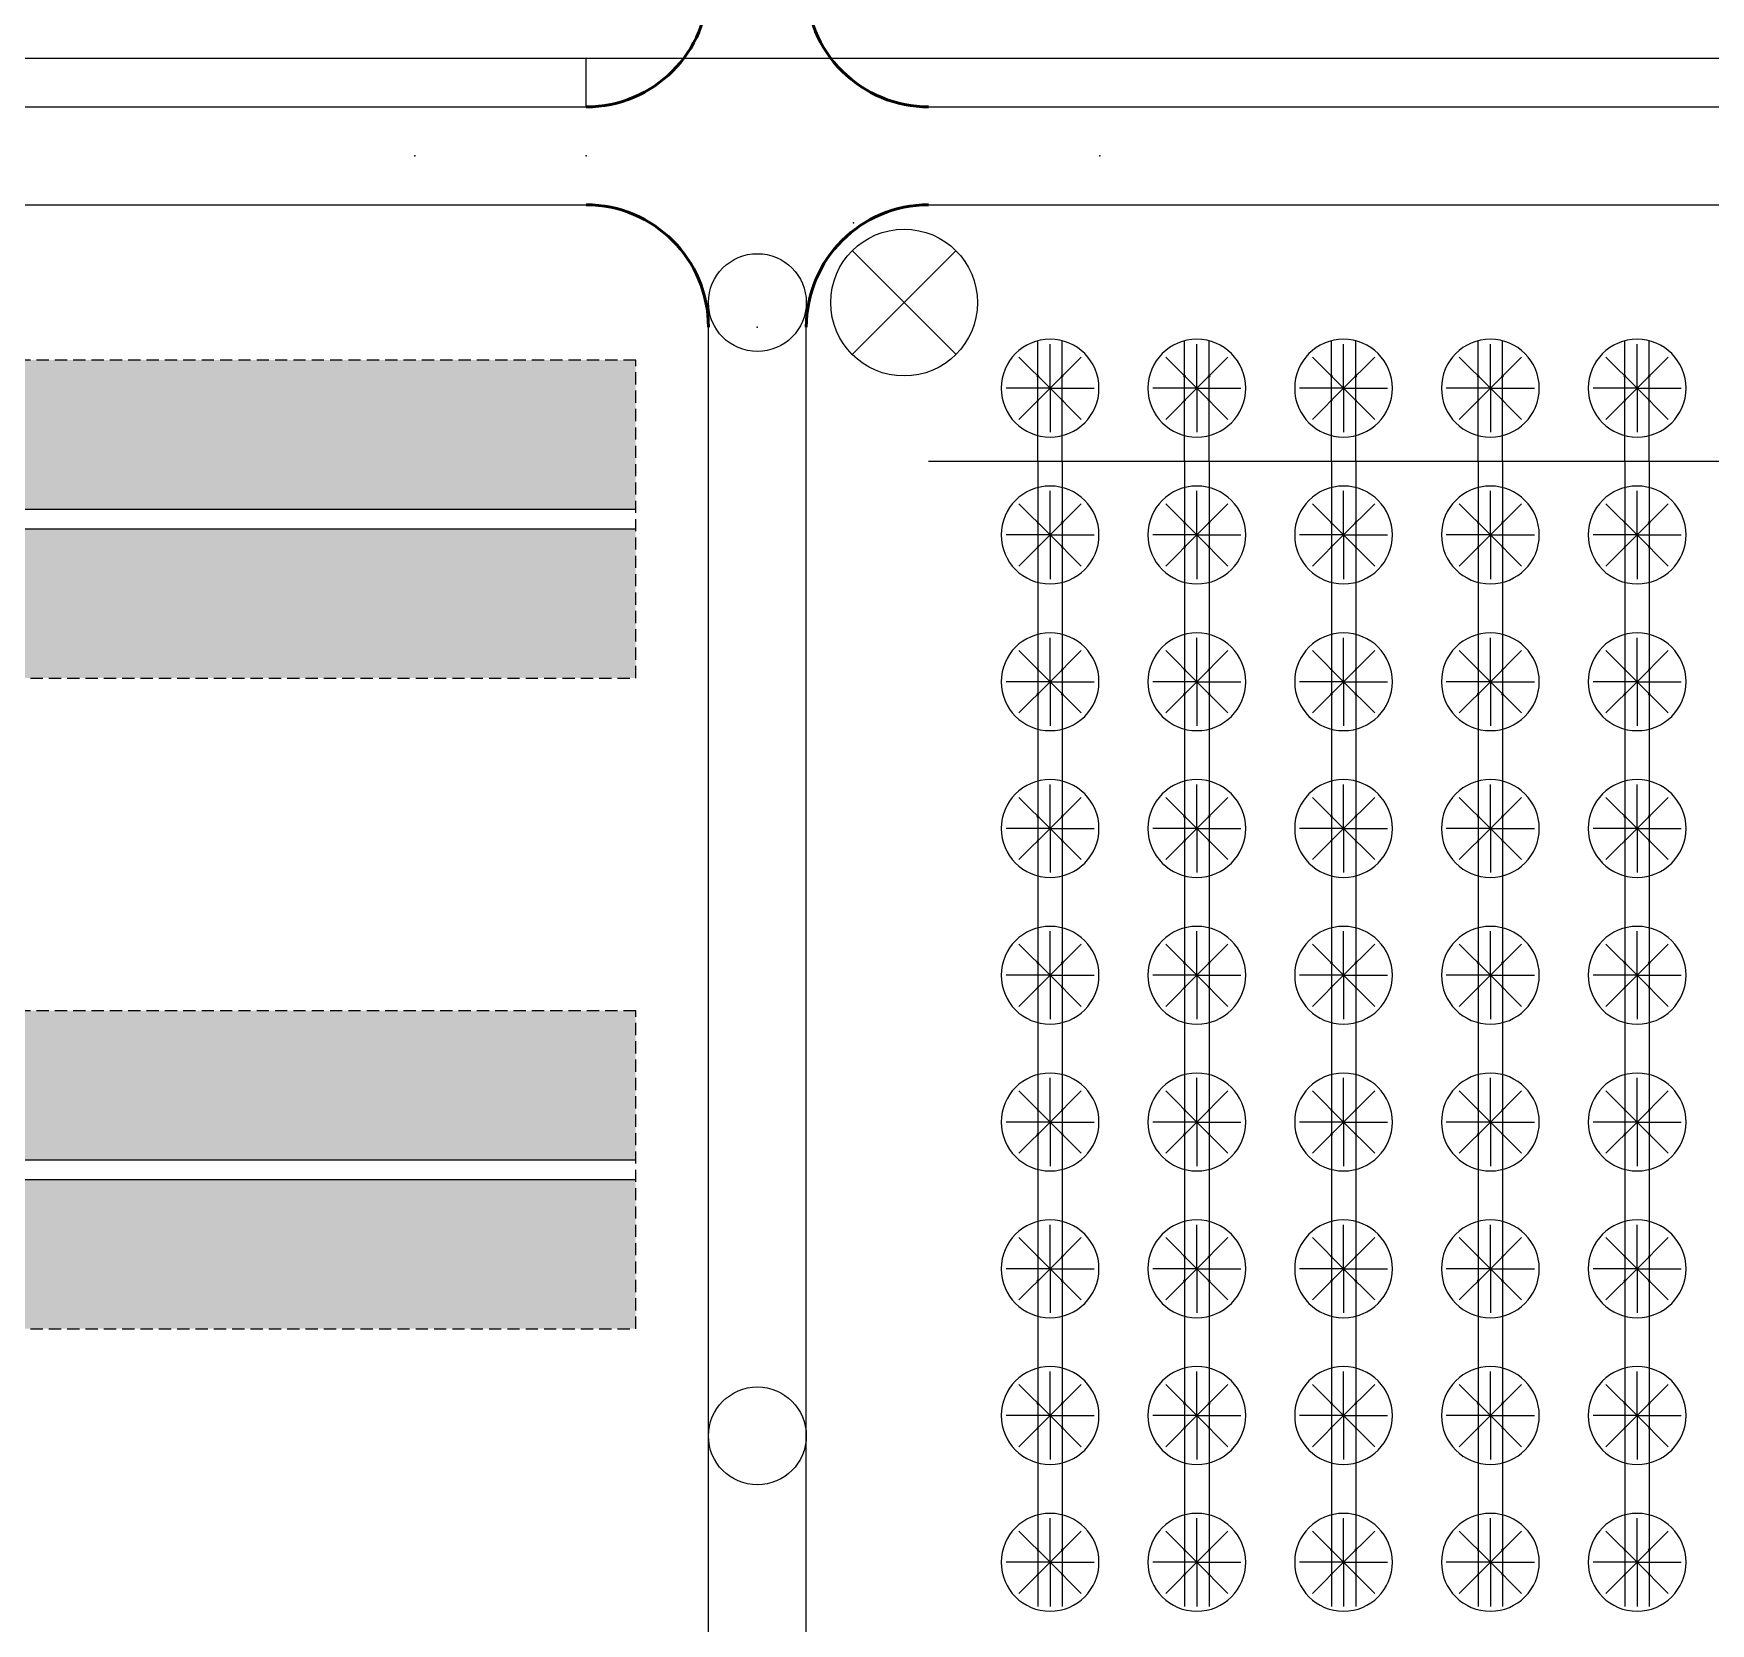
# Model space of a CAD drawing. Header units: metres. Extents: x -1021672 to -1021230, y -2826902 to -2826531.
# Drawn here: x -1021462 to -1021393.5, y -2826768.1 to -2826703.1 of the extents above; entities that cross this region are included whole.
import ezdxf

# ---------------------------------------------------------------- set-up
doc = ezdxf.new("R2010")
doc.units = ezdxf.units.M
doc.linetypes.add('DASHED', pattern=[0.75, 0.5, -0.25])
for name, color, linetype in [('C-BRDG-FOUNDATION', 2, 'Continuous'), ('IRRIG-FITTINGS', 1, 'Continuous'), ('IRRIG-LATERAL', 6, 'Continuous'), ('IRRIG-MAIN', 4, 'Continuous'), ('IRRIG-VALVES', 3, 'Continuous'), ('PUMP-STATION-1', 40, 'Continuous'), ('TREES', 94, 'Continuous'), ('V-CTRL-BMRK', 150, 'Continuous'), ('V-CTRL-NODE-UNKN', 1, 'Continuous'), ('V-NODE-BORE', 1, 'Continuous')]:
    doc.layers.add(name, color=color, linetype=linetype)
pattern_1 = [(0, (1021482.42196, 2826855.96627), (0, 0.1), [0.48, -0.06, 0.12, -0.06, 0.12, -0.06])]

# ---------------------------------------------------------------- blocks, each defined once
blk = doc.blocks.new('*U67')
at = {"color": 2, "lineweight": 50}
for centre, start, end in [((-7000, 7000), 270, 0), ((7000, 7000), 180, 270), ((-7000, -7000), 0, 90), ((7000, -7000), 90, 180)]:
    blk.add_arc(centre, 5000, start, end, dxfattribs=at)
for p in [(0, 14000), (-14000, 0), (14000, 0), (3924, -2743)]:
    blk.add_point(p)
blk = doc.blocks.new('*U74')
for p, q in [((0, 2000), (86000, 2000)), ((0, -2000), (86000, -2000))]:
    blk.add_line(p, q)
blk = doc.blocks.new('*U77')
for p, q in [((0, 2000), (85999.572241, 2000)), ((0, -2000), (85999.572241, -2000))]:
    blk.add_line(p, q)
blk.add_point((85999.572241, 0))
blk = doc.blocks.new('*U80')
for p, q in [((0, 2000), (148970, 2000)), ((0, -2000), (148970, -2000))]:
    blk.add_line(p, q)
blk.add_point((148970, 0))
blk = doc.blocks.new('MANGO_TREE')
at = {"layer": 'TREES'}
for q in [(0, 1.8), (-1.273, 1.273), (1.273, 1.273), (-1.8, 0), (-1.273, -1.273), (1.8, 0), (0, -1.8), (1.273, -1.273)]:
    blk.add_line((0, 0), q, dxfattribs=at)
blk.add_circle((0, 0), 2, dxfattribs=at)
blk = doc.blocks.new('dripper')
at = {"layer": 'PUMP-STATION-1', "true_color": 0x7aafdf}
h = blk.add_hatch(color=143, dxfattribs=at)
h.dxf.hatch_style = 1
h.paths.add_polyline_path([(-1021243.937, -2826723.087), (-1021243.937, -2826723.101), (-1021243.929, -2826723.109), (-1021243.921, -2826723.102)])
h.paths.add_polyline_path([(-1021243.921, -2826723.102), (-1021243.929, -2826723.109), (-1021243.92, -2826723.117), (-1021243.937, -2826723.133), (-1021243.937, -2826723.147), (-1021243.906, -2826723.117)])
h.paths.add_polyline_path([(-1021243.937, -2826723.133), (-1021243.945, -2826723.125), (-1021243.952, -2826723.132), (-1021243.937, -2826723.147)])
h.paths.add_polyline_path([(-1021243.953, -2826723.117), (-1021243.937, -2826723.101), (-1021243.937, -2826723.087), (-1021243.967, -2826723.117), (-1021243.952, -2826723.132), (-1021243.945, -2826723.125)])
at = {"layer": 'PUMP-STATION-1', "true_color": 0x22346e}
h = blk.add_hatch(color=159, dxfattribs=at)
h.dxf.hatch_style = 1
h.paths.add_polyline_path([(-1021243.937, -2826723.101), (-1021243.953, -2826723.117), (-1021243.945, -2826723.125), (-1021243.937, -2826723.117)])
h.paths.add_polyline_path([(-1021243.937, -2826723.101), (-1021243.937, -2826723.117), (-1021243.929, -2826723.109)])
h.paths.add_polyline_path([(-1021243.92, -2826723.117), (-1021243.929, -2826723.109), (-1021243.937, -2826723.117), (-1021243.937, -2826723.133)])
h.paths.add_polyline_path([(-1021243.937, -2826723.117), (-1021243.945, -2826723.125), (-1021243.937, -2826723.133)])
at = {"layer": 'PUMP-STATION-1', "flags": 128}
for points in [[(-1021243.906, -2826723.117), (-1021243.937, -2826723.087), (-1021243.967, -2826723.117), (-1021243.937, -2826723.147)], [(-1021243.92, -2826723.117), (-1021243.937, -2826723.101), (-1021243.953, -2826723.117), (-1021243.937, -2826723.133)]]:
    blk.add_lwpolyline(points, close=True, dxfattribs=at)
blk = doc.blocks.new('*U3185')
at = {"layer": 'PUMP-STATION-1'}
blk.add_blockref('dripper', (1021243.937, 2826723.117), dxfattribs=at)
blk = doc.blocks.new('*U3186')
at = {"layer": 'PUMP-STATION-1', "color": 0, "linetype": 'ByBlock', "lineweight": -2, "transparency": 16777216}
for p, rotation in [((-1021244.937, -2826723.117), 90.00000000000001), ((-1021244.937, -2826724.117), 180), ((-1021243.937, -2826724.117), 270)]:
    blk.add_blockref('*U3185', p, dxfattribs=dict(at, rotation=rotation))
blk.add_blockref('*U3185', (-1021243.937, -2826723.117), dxfattribs=at)
blk = doc.blocks.new('*U3187')
at = {"layer": 'PUMP-STATION-1'}
blk.add_blockref('dripper', (1021243.937, 2826723.117), dxfattribs=at)
blk = doc.blocks.new('*U3188')
at = {"layer": 'PUMP-STATION-1', "color": 0, "linetype": 'ByBlock', "lineweight": -2, "transparency": 16777216}
for p, rotation in [((-1021244.937, -2826723.117), 90.00000000000001), ((-1021244.937, -2826724.117), 180), ((-1021243.937, -2826724.117), 270)]:
    blk.add_blockref('*U3187', p, dxfattribs=dict(at, rotation=rotation))
blk.add_blockref('*U3187', (-1021243.937, -2826723.117), dxfattribs=at)
blk = doc.blocks.new('*U2963')
at = {"layer": 'PUMP-STATION-1'}
blk.add_blockref('dripper', (1021243.937, 2826723.117), dxfattribs=at)
blk = doc.blocks.new('*U2964')
at = {"layer": 'PUMP-STATION-1', "color": 0, "linetype": 'ByBlock', "lineweight": -2, "transparency": 16777216}
for p, rotation in [((-1021244.937, -2826723.117), 90.00000000000001), ((-1021244.937, -2826724.117), 180), ((-1021243.937, -2826724.117), 270)]:
    blk.add_blockref('*U2963', p, dxfattribs=dict(at, rotation=rotation))
blk.add_blockref('*U2963', (-1021243.937, -2826723.117), dxfattribs=at)
blk = doc.blocks.new('*U2965')
at = {"layer": 'PUMP-STATION-1'}
blk.add_blockref('dripper', (1021243.937, 2826723.117), dxfattribs=at)
blk = doc.blocks.new('*U2966')
at = {"layer": 'PUMP-STATION-1', "color": 0, "linetype": 'ByBlock', "lineweight": -2, "transparency": 16777216}
for p, rotation in [((-1021244.937, -2826723.117), 90.00000000000001), ((-1021244.937, -2826724.117), 180), ((-1021243.937, -2826724.117), 270)]:
    blk.add_blockref('*U2965', p, dxfattribs=dict(at, rotation=rotation))
blk.add_blockref('*U2965', (-1021243.937, -2826723.117), dxfattribs=at)
blk = doc.blocks.new('*U2967')
at = {"layer": 'PUMP-STATION-1'}
blk.add_blockref('dripper', (1021243.937, 2826723.117), dxfattribs=at)
blk = doc.blocks.new('*U2968')
at = {"layer": 'PUMP-STATION-1', "color": 0, "linetype": 'ByBlock', "lineweight": -2, "transparency": 16777216}
for p, rotation in [((-1021244.937, -2826723.117), 90.00000000000001), ((-1021244.937, -2826724.117), 180), ((-1021243.937, -2826724.117), 270)]:
    blk.add_blockref('*U2967', p, dxfattribs=dict(at, rotation=rotation))
blk.add_blockref('*U2967', (-1021243.937, -2826723.117), dxfattribs=at)
blk = doc.blocks.new('*U2969')
at = {"layer": 'PUMP-STATION-1'}
blk.add_blockref('dripper', (1021243.937, 2826723.117), dxfattribs=at)
blk = doc.blocks.new('*U2970')
at = {"layer": 'PUMP-STATION-1', "color": 0, "linetype": 'ByBlock', "lineweight": -2, "transparency": 16777216}
for p, rotation in [((-1021244.937, -2826723.117), 90.00000000000001), ((-1021244.937, -2826724.117), 180), ((-1021243.937, -2826724.117), 270)]:
    blk.add_blockref('*U2969', p, dxfattribs=dict(at, rotation=rotation))
blk.add_blockref('*U2969', (-1021243.937, -2826723.117), dxfattribs=at)
blk = doc.blocks.new('*U2971')
at = {"layer": 'PUMP-STATION-1'}
blk.add_blockref('dripper', (1021243.937, 2826723.117), dxfattribs=at)
blk = doc.blocks.new('*U2972')
at = {"layer": 'PUMP-STATION-1', "color": 0, "linetype": 'ByBlock', "lineweight": -2, "transparency": 16777216}
for p, rotation in [((-1021244.937, -2826723.117), 90.00000000000001), ((-1021244.937, -2826724.117), 180), ((-1021243.937, -2826724.117), 270)]:
    blk.add_blockref('*U2971', p, dxfattribs=dict(at, rotation=rotation))
blk.add_blockref('*U2971', (-1021243.937, -2826723.117), dxfattribs=at)
blk = doc.blocks.new('*U2943')
at = {"layer": 'PUMP-STATION-1'}
blk.add_blockref('dripper', (1021243.937, 2826723.117), dxfattribs=at)
blk = doc.blocks.new('*U2944')
at = {"layer": 'PUMP-STATION-1', "color": 0, "linetype": 'ByBlock', "lineweight": -2, "transparency": 16777216}
for p, rotation in [((-1021244.937, -2826723.117), 90.00000000000001), ((-1021244.937, -2826724.117), 180), ((-1021243.937, -2826724.117), 270)]:
    blk.add_blockref('*U2943', p, dxfattribs=dict(at, rotation=rotation))
blk.add_blockref('*U2943', (-1021243.937, -2826723.117), dxfattribs=at)
blk = doc.blocks.new('*U2957')
at = {"layer": 'PUMP-STATION-1'}
blk.add_blockref('dripper', (1021243.937, 2826723.117), dxfattribs=at)
blk = doc.blocks.new('*U2958')
at = {"layer": 'PUMP-STATION-1', "color": 0, "linetype": 'ByBlock', "lineweight": -2, "transparency": 16777216}
for p, rotation in [((-1021244.937, -2826723.117), 90.00000000000001), ((-1021244.937, -2826724.117), 180), ((-1021243.937, -2826724.117), 270)]:
    blk.add_blockref('*U2957', p, dxfattribs=dict(at, rotation=rotation))
blk.add_blockref('*U2957', (-1021243.937, -2826723.117), dxfattribs=at)
blk = doc.blocks.new('*U2959')
at = {"layer": 'PUMP-STATION-1'}
blk.add_blockref('dripper', (1021243.937, 2826723.117), dxfattribs=at)
blk = doc.blocks.new('*U2960')
at = {"layer": 'PUMP-STATION-1', "color": 0, "linetype": 'ByBlock', "lineweight": -2, "transparency": 16777216}
for p, rotation in [((-1021244.937, -2826723.117), 90.00000000000001), ((-1021244.937, -2826724.117), 180), ((-1021243.937, -2826724.117), 270)]:
    blk.add_blockref('*U2959', p, dxfattribs=dict(at, rotation=rotation))
blk.add_blockref('*U2959', (-1021243.937, -2826723.117), dxfattribs=at)
blk = doc.blocks.new('*U2961')
at = {"layer": 'PUMP-STATION-1'}
blk.add_blockref('dripper', (1021243.937, 2826723.117), dxfattribs=at)
blk = doc.blocks.new('*U2962')
at = {"layer": 'PUMP-STATION-1', "color": 0, "linetype": 'ByBlock', "lineweight": -2, "transparency": 16777216}
for p, rotation in [((-1021244.937, -2826723.117), 90.00000000000001), ((-1021244.937, -2826724.117), 180), ((-1021243.937, -2826724.117), 270)]:
    blk.add_blockref('*U2961', p, dxfattribs=dict(at, rotation=rotation))
blk.add_blockref('*U2961', (-1021243.937, -2826723.117), dxfattribs=at)
blk = doc.blocks.new('*U2983')
at = {"layer": 'PUMP-STATION-1'}
blk.add_blockref('dripper', (1021243.937, 2826723.117), dxfattribs=at)
blk = doc.blocks.new('*U2984')
at = {"layer": 'PUMP-STATION-1', "color": 0, "linetype": 'ByBlock', "lineweight": -2, "transparency": 16777216}
for p, rotation in [((-1021244.937, -2826723.117), 90.00000000000001), ((-1021244.937, -2826724.117), 180), ((-1021243.937, -2826724.117), 270)]:
    blk.add_blockref('*U2983', p, dxfattribs=dict(at, rotation=rotation))
blk.add_blockref('*U2983', (-1021243.937, -2826723.117), dxfattribs=at)
blk = doc.blocks.new('*U2985')
at = {"layer": 'PUMP-STATION-1'}
blk.add_blockref('dripper', (1021243.937, 2826723.117), dxfattribs=at)
blk = doc.blocks.new('*U2986')
at = {"layer": 'PUMP-STATION-1', "color": 0, "linetype": 'ByBlock', "lineweight": -2, "transparency": 16777216}
for p, rotation in [((-1021244.937, -2826723.117), 90.00000000000001), ((-1021244.937, -2826724.117), 180), ((-1021243.937, -2826724.117), 270)]:
    blk.add_blockref('*U2985', p, dxfattribs=dict(at, rotation=rotation))
blk.add_blockref('*U2985', (-1021243.937, -2826723.117), dxfattribs=at)
blk = doc.blocks.new('*U2987')
at = {"layer": 'PUMP-STATION-1'}
blk.add_blockref('dripper', (1021243.937, 2826723.117), dxfattribs=at)
blk = doc.blocks.new('*U2988')
at = {"layer": 'PUMP-STATION-1', "color": 0, "linetype": 'ByBlock', "lineweight": -2, "transparency": 16777216}
for p, rotation in [((-1021244.937, -2826723.117), 90.00000000000001), ((-1021244.937, -2826724.117), 180), ((-1021243.937, -2826724.117), 270)]:
    blk.add_blockref('*U2987', p, dxfattribs=dict(at, rotation=rotation))
blk.add_blockref('*U2987', (-1021243.937, -2826723.117), dxfattribs=at)
blk = doc.blocks.new('*U2989')
at = {"layer": 'PUMP-STATION-1'}
blk.add_blockref('dripper', (1021243.937, 2826723.117), dxfattribs=at)
blk = doc.blocks.new('*U2990')
at = {"layer": 'PUMP-STATION-1', "color": 0, "linetype": 'ByBlock', "lineweight": -2, "transparency": 16777216}
for p, rotation in [((-1021244.937, -2826723.117), 90.00000000000001), ((-1021244.937, -2826724.117), 180), ((-1021243.937, -2826724.117), 270)]:
    blk.add_blockref('*U2989', p, dxfattribs=dict(at, rotation=rotation))
blk.add_blockref('*U2989', (-1021243.937, -2826723.117), dxfattribs=at)
blk = doc.blocks.new('*U2991')
at = {"layer": 'PUMP-STATION-1'}
blk.add_blockref('dripper', (1021243.937, 2826723.117), dxfattribs=at)
blk = doc.blocks.new('*U2992')
at = {"layer": 'PUMP-STATION-1', "color": 0, "linetype": 'ByBlock', "lineweight": -2, "transparency": 16777216}
for p, rotation in [((-1021244.937, -2826723.117), 90.00000000000001), ((-1021244.937, -2826724.117), 180), ((-1021243.937, -2826724.117), 270)]:
    blk.add_blockref('*U2991', p, dxfattribs=dict(at, rotation=rotation))
blk.add_blockref('*U2991', (-1021243.937, -2826723.117), dxfattribs=at)
blk = doc.blocks.new('*U3025')
at = {"layer": 'PUMP-STATION-1'}
blk.add_blockref('dripper', (1021243.937, 2826723.117), dxfattribs=at)
blk = doc.blocks.new('*U3026')
at = {"layer": 'PUMP-STATION-1', "color": 0, "linetype": 'ByBlock', "lineweight": -2, "transparency": 16777216}
for p, rotation in [((-1021244.937, -2826723.117), 90.00000000000001), ((-1021244.937, -2826724.117), 180), ((-1021243.937, -2826724.117), 270)]:
    blk.add_blockref('*U3025', p, dxfattribs=dict(at, rotation=rotation))
blk.add_blockref('*U3025', (-1021243.937, -2826723.117), dxfattribs=at)
blk = doc.blocks.new('*U3027')
at = {"layer": 'PUMP-STATION-1'}
blk.add_blockref('dripper', (1021243.937, 2826723.117), dxfattribs=at)
blk = doc.blocks.new('*U3028')
at = {"layer": 'PUMP-STATION-1', "color": 0, "linetype": 'ByBlock', "lineweight": -2, "transparency": 16777216}
for p, rotation in [((-1021244.937, -2826723.117), 90.00000000000001), ((-1021244.937, -2826724.117), 180), ((-1021243.937, -2826724.117), 270)]:
    blk.add_blockref('*U3027', p, dxfattribs=dict(at, rotation=rotation))
blk.add_blockref('*U3027', (-1021243.937, -2826723.117), dxfattribs=at)
blk = doc.blocks.new('*U3029')
at = {"layer": 'PUMP-STATION-1'}
blk.add_blockref('dripper', (1021243.937, 2826723.117), dxfattribs=at)
blk = doc.blocks.new('*U3030')
at = {"layer": 'PUMP-STATION-1', "color": 0, "linetype": 'ByBlock', "lineweight": -2, "transparency": 16777216}
for p, rotation in [((-1021244.937, -2826723.117), 90.00000000000001), ((-1021244.937, -2826724.117), 180), ((-1021243.937, -2826724.117), 270)]:
    blk.add_blockref('*U3029', p, dxfattribs=dict(at, rotation=rotation))
blk.add_blockref('*U3029', (-1021243.937, -2826723.117), dxfattribs=at)
blk = doc.blocks.new('*U3031')
at = {"layer": 'PUMP-STATION-1'}
blk.add_blockref('dripper', (1021243.937, 2826723.117), dxfattribs=at)
blk = doc.blocks.new('*U3032')
at = {"layer": 'PUMP-STATION-1', "color": 0, "linetype": 'ByBlock', "lineweight": -2, "transparency": 16777216}
for p, rotation in [((-1021244.937, -2826723.117), 90.00000000000001), ((-1021244.937, -2826724.117), 180), ((-1021243.937, -2826724.117), 270)]:
    blk.add_blockref('*U3031', p, dxfattribs=dict(at, rotation=rotation))
blk.add_blockref('*U3031', (-1021243.937, -2826723.117), dxfattribs=at)
blk = doc.blocks.new('*U3073')
at = {"layer": 'PUMP-STATION-1'}
blk.add_blockref('dripper', (1021243.937, 2826723.117), dxfattribs=at)
blk = doc.blocks.new('*U3074')
at = {"layer": 'PUMP-STATION-1', "color": 0, "linetype": 'ByBlock', "lineweight": -2, "transparency": 16777216}
for p, rotation in [((-1021244.937, -2826723.117), 90.00000000000001), ((-1021244.937, -2826724.117), 180), ((-1021243.937, -2826724.117), 270)]:
    blk.add_blockref('*U3073', p, dxfattribs=dict(at, rotation=rotation))
blk.add_blockref('*U3073', (-1021243.937, -2826723.117), dxfattribs=at)
blk = doc.blocks.new('*U3075')
at = {"layer": 'PUMP-STATION-1'}
blk.add_blockref('dripper', (1021243.937, 2826723.117), dxfattribs=at)
blk = doc.blocks.new('*U3076')
at = {"layer": 'PUMP-STATION-1', "color": 0, "linetype": 'ByBlock', "lineweight": -2, "transparency": 16777216}
for p, rotation in [((-1021244.937, -2826723.117), 90.00000000000001), ((-1021244.937, -2826724.117), 180), ((-1021243.937, -2826724.117), 270)]:
    blk.add_blockref('*U3075', p, dxfattribs=dict(at, rotation=rotation))
blk.add_blockref('*U3075', (-1021243.937, -2826723.117), dxfattribs=at)
blk = doc.blocks.new('*U3077')
at = {"layer": 'PUMP-STATION-1'}
blk.add_blockref('dripper', (1021243.937, 2826723.117), dxfattribs=at)
blk = doc.blocks.new('*U3078')
at = {"layer": 'PUMP-STATION-1', "color": 0, "linetype": 'ByBlock', "lineweight": -2, "transparency": 16777216}
for p, rotation in [((-1021244.937, -2826723.117), 90.00000000000001), ((-1021244.937, -2826724.117), 180), ((-1021243.937, -2826724.117), 270)]:
    blk.add_blockref('*U3077', p, dxfattribs=dict(at, rotation=rotation))
blk.add_blockref('*U3077', (-1021243.937, -2826723.117), dxfattribs=at)
blk = doc.blocks.new('*U3079')
at = {"layer": 'PUMP-STATION-1'}
blk.add_blockref('dripper', (1021243.937, 2826723.117), dxfattribs=at)
blk = doc.blocks.new('*U3080')
at = {"layer": 'PUMP-STATION-1', "color": 0, "linetype": 'ByBlock', "lineweight": -2, "transparency": 16777216}
for p, rotation in [((-1021244.937, -2826723.117), 90.00000000000001), ((-1021244.937, -2826724.117), 180), ((-1021243.937, -2826724.117), 270)]:
    blk.add_blockref('*U3079', p, dxfattribs=dict(at, rotation=rotation))
blk.add_blockref('*U3079', (-1021243.937, -2826723.117), dxfattribs=at)
blk = doc.blocks.new('*U3063')
at = {"layer": 'PUMP-STATION-1'}
blk.add_blockref('dripper', (1021243.937, 2826723.117), dxfattribs=at)
blk = doc.blocks.new('*U3064')
at = {"layer": 'PUMP-STATION-1', "color": 0, "linetype": 'ByBlock', "lineweight": -2, "transparency": 16777216}
for p, rotation in [((-1021244.937, -2826723.117), 90.00000000000001), ((-1021244.937, -2826724.117), 180), ((-1021243.937, -2826724.117), 270)]:
    blk.add_blockref('*U3063', p, dxfattribs=dict(at, rotation=rotation))
blk.add_blockref('*U3063', (-1021243.937, -2826723.117), dxfattribs=at)
blk = doc.blocks.new('*U3065')
at = {"layer": 'PUMP-STATION-1'}
blk.add_blockref('dripper', (1021243.937, 2826723.117), dxfattribs=at)
blk = doc.blocks.new('*U3066')
at = {"layer": 'PUMP-STATION-1', "color": 0, "linetype": 'ByBlock', "lineweight": -2, "transparency": 16777216}
for p, rotation in [((-1021244.937, -2826723.117), 90.00000000000001), ((-1021244.937, -2826724.117), 180), ((-1021243.937, -2826724.117), 270)]:
    blk.add_blockref('*U3065', p, dxfattribs=dict(at, rotation=rotation))
blk.add_blockref('*U3065', (-1021243.937, -2826723.117), dxfattribs=at)
blk = doc.blocks.new('*U3067')
at = {"layer": 'PUMP-STATION-1'}
blk.add_blockref('dripper', (1021243.937, 2826723.117), dxfattribs=at)
blk = doc.blocks.new('*U3068')
at = {"layer": 'PUMP-STATION-1', "color": 0, "linetype": 'ByBlock', "lineweight": -2, "transparency": 16777216}
for p, rotation in [((-1021244.937, -2826723.117), 90.00000000000001), ((-1021244.937, -2826724.117), 180), ((-1021243.937, -2826724.117), 270)]:
    blk.add_blockref('*U3067', p, dxfattribs=dict(at, rotation=rotation))
blk.add_blockref('*U3067', (-1021243.937, -2826723.117), dxfattribs=at)
blk = doc.blocks.new('*U3069')
at = {"layer": 'PUMP-STATION-1'}
blk.add_blockref('dripper', (1021243.937, 2826723.117), dxfattribs=at)
blk = doc.blocks.new('*U3070')
at = {"layer": 'PUMP-STATION-1', "color": 0, "linetype": 'ByBlock', "lineweight": -2, "transparency": 16777216}
for p, rotation in [((-1021244.937, -2826723.117), 90.00000000000001), ((-1021244.937, -2826724.117), 180), ((-1021243.937, -2826724.117), 270)]:
    blk.add_blockref('*U3069', p, dxfattribs=dict(at, rotation=rotation))
blk.add_blockref('*U3069', (-1021243.937, -2826723.117), dxfattribs=at)
blk = doc.blocks.new('*U3071')
at = {"layer": 'PUMP-STATION-1'}
blk.add_blockref('dripper', (1021243.937, 2826723.117), dxfattribs=at)
blk = doc.blocks.new('*U3072')
at = {"layer": 'PUMP-STATION-1', "color": 0, "linetype": 'ByBlock', "lineweight": -2, "transparency": 16777216}
for p, rotation in [((-1021244.937, -2826723.117), 90.00000000000001), ((-1021244.937, -2826724.117), 180), ((-1021243.937, -2826724.117), 270)]:
    blk.add_blockref('*U3071', p, dxfattribs=dict(at, rotation=rotation))
blk.add_blockref('*U3071', (-1021243.937, -2826723.117), dxfattribs=at)
blk = doc.blocks.new('*U3123')
at = {"layer": 'PUMP-STATION-1'}
blk.add_blockref('dripper', (1021243.937, 2826723.117), dxfattribs=at)
blk = doc.blocks.new('*U3124')
at = {"layer": 'PUMP-STATION-1', "color": 0, "linetype": 'ByBlock', "lineweight": -2, "transparency": 16777216}
for p, rotation in [((-1021244.937, -2826723.117), 90.00000000000001), ((-1021244.937, -2826724.117), 180), ((-1021243.937, -2826724.117), 270)]:
    blk.add_blockref('*U3123', p, dxfattribs=dict(at, rotation=rotation))
blk.add_blockref('*U3123', (-1021243.937, -2826723.117), dxfattribs=at)
blk = doc.blocks.new('*U3125')
at = {"layer": 'PUMP-STATION-1'}
blk.add_blockref('dripper', (1021243.937, 2826723.117), dxfattribs=at)
blk = doc.blocks.new('*U3126')
at = {"layer": 'PUMP-STATION-1', "color": 0, "linetype": 'ByBlock', "lineweight": -2, "transparency": 16777216}
for p, rotation in [((-1021244.937, -2826723.117), 90.00000000000001), ((-1021244.937, -2826724.117), 180), ((-1021243.937, -2826724.117), 270)]:
    blk.add_blockref('*U3125', p, dxfattribs=dict(at, rotation=rotation))
blk.add_blockref('*U3125', (-1021243.937, -2826723.117), dxfattribs=at)
blk = doc.blocks.new('*U3127')
at = {"layer": 'PUMP-STATION-1'}
blk.add_blockref('dripper', (1021243.937, 2826723.117), dxfattribs=at)
blk = doc.blocks.new('*U3128')
at = {"layer": 'PUMP-STATION-1', "color": 0, "linetype": 'ByBlock', "lineweight": -2, "transparency": 16777216}
for p, rotation in [((-1021244.937, -2826723.117), 90.00000000000001), ((-1021244.937, -2826724.117), 180), ((-1021243.937, -2826724.117), 270)]:
    blk.add_blockref('*U3127', p, dxfattribs=dict(at, rotation=rotation))
blk.add_blockref('*U3127', (-1021243.937, -2826723.117), dxfattribs=at)
blk = doc.blocks.new('*U3101')
at = {"layer": 'PUMP-STATION-1'}
blk.add_blockref('dripper', (1021243.937, 2826723.117), dxfattribs=at)
blk = doc.blocks.new('*U3102')
at = {"layer": 'PUMP-STATION-1', "color": 0, "linetype": 'ByBlock', "lineweight": -2, "transparency": 16777216}
for p, rotation in [((-1021244.937, -2826723.117), 90.00000000000001), ((-1021244.937, -2826724.117), 180), ((-1021243.937, -2826724.117), 270)]:
    blk.add_blockref('*U3101', p, dxfattribs=dict(at, rotation=rotation))
blk.add_blockref('*U3101', (-1021243.937, -2826723.117), dxfattribs=at)
blk = doc.blocks.new('*U2903')
at = {"layer": 'PUMP-STATION-1'}
blk.add_blockref('dripper', (1021243.937, 2826723.117), dxfattribs=at)
blk = doc.blocks.new('*U2904')
at = {"layer": 'PUMP-STATION-1', "color": 0, "linetype": 'ByBlock', "lineweight": -2, "transparency": 16777216}
for p, rotation in [((-1021244.937, -2826723.117), 90.00000000000001), ((-1021244.937, -2826724.117), 180), ((-1021243.937, -2826724.117), 270)]:
    blk.add_blockref('*U2903', p, dxfattribs=dict(at, rotation=rotation))
blk.add_blockref('*U2903', (-1021243.937, -2826723.117), dxfattribs=at)
blk = doc.blocks.new('*U2905')
at = {"layer": 'PUMP-STATION-1'}
blk.add_blockref('dripper', (1021243.937, 2826723.117), dxfattribs=at)
blk = doc.blocks.new('*U2906')
at = {"layer": 'PUMP-STATION-1', "color": 0, "linetype": 'ByBlock', "lineweight": -2, "transparency": 16777216}
for p, rotation in [((-1021244.937, -2826723.117), 90.00000000000001), ((-1021244.937, -2826724.117), 180), ((-1021243.937, -2826724.117), 270)]:
    blk.add_blockref('*U2905', p, dxfattribs=dict(at, rotation=rotation))
blk.add_blockref('*U2905', (-1021243.937, -2826723.117), dxfattribs=at)
blk = doc.blocks.new('*U2907')
at = {"layer": 'PUMP-STATION-1'}
blk.add_blockref('dripper', (1021243.937, 2826723.117), dxfattribs=at)
blk = doc.blocks.new('*U2908')
at = {"layer": 'PUMP-STATION-1', "color": 0, "linetype": 'ByBlock', "lineweight": -2, "transparency": 16777216}
for p, rotation in [((-1021244.937, -2826723.117), 90.00000000000001), ((-1021244.937, -2826724.117), 180), ((-1021243.937, -2826724.117), 270)]:
    blk.add_blockref('*U2907', p, dxfattribs=dict(at, rotation=rotation))
blk.add_blockref('*U2907', (-1021243.937, -2826723.117), dxfattribs=at)
blk = doc.blocks.new('*U2909')
at = {"layer": 'PUMP-STATION-1'}
blk.add_blockref('dripper', (1021243.937, 2826723.117), dxfattribs=at)
blk = doc.blocks.new('*U2910')
at = {"layer": 'PUMP-STATION-1', "color": 0, "linetype": 'ByBlock', "lineweight": -2, "transparency": 16777216}
for p, rotation in [((-1021244.937, -2826723.117), 90.00000000000001), ((-1021244.937, -2826724.117), 180), ((-1021243.937, -2826724.117), 270)]:
    blk.add_blockref('*U2909', p, dxfattribs=dict(at, rotation=rotation))
blk.add_blockref('*U2909', (-1021243.937, -2826723.117), dxfattribs=at)
blk = doc.blocks.new('*U2911')
at = {"layer": 'PUMP-STATION-1'}
blk.add_blockref('dripper', (1021243.937, 2826723.117), dxfattribs=at)
blk = doc.blocks.new('*U2912')
at = {"layer": 'PUMP-STATION-1', "color": 0, "linetype": 'ByBlock', "lineweight": -2, "transparency": 16777216}
for p, rotation in [((-1021244.937, -2826723.117), 90.00000000000001), ((-1021244.937, -2826724.117), 180), ((-1021243.937, -2826724.117), 270)]:
    blk.add_blockref('*U2911', p, dxfattribs=dict(at, rotation=rotation))
blk.add_blockref('*U2911', (-1021243.937, -2826723.117), dxfattribs=at)
blk = doc.blocks.new('*U3163')
at = {"layer": 'PUMP-STATION-1'}
blk.add_blockref('dripper', (1021243.937, 2826723.117), dxfattribs=at)
blk = doc.blocks.new('*U3164')
at = {"layer": 'PUMP-STATION-1', "color": 0, "linetype": 'ByBlock', "lineweight": -2, "transparency": 16777216}
for p, rotation in [((-1021244.937, -2826723.117), 90.00000000000001), ((-1021244.937, -2826724.117), 180), ((-1021243.937, -2826724.117), 270)]:
    blk.add_blockref('*U3163', p, dxfattribs=dict(at, rotation=rotation))
blk.add_blockref('*U3163', (-1021243.937, -2826723.117), dxfattribs=at)
blk = doc.blocks.new('*U3165')
at = {"layer": 'PUMP-STATION-1'}
blk.add_blockref('dripper', (1021243.937, 2826723.117), dxfattribs=at)
blk = doc.blocks.new('*U3166')
at = {"layer": 'PUMP-STATION-1', "color": 0, "linetype": 'ByBlock', "lineweight": -2, "transparency": 16777216}
for p, rotation in [((-1021244.937, -2826723.117), 90.00000000000001), ((-1021244.937, -2826724.117), 180), ((-1021243.937, -2826724.117), 270)]:
    blk.add_blockref('*U3165', p, dxfattribs=dict(at, rotation=rotation))
blk.add_blockref('*U3165', (-1021243.937, -2826723.117), dxfattribs=at)
blk = doc.blocks.new('*U3265')
at = {"layer": 'PUMP-STATION-1'}
blk.add_blockref('dripper', (1021243.937, 2826723.117), dxfattribs=at)
blk = doc.blocks.new('*U3266')
at = {"layer": 'PUMP-STATION-1', "color": 0, "linetype": 'ByBlock', "lineweight": -2, "transparency": 16777216}
for p, rotation in [((-1021244.937, -2826723.117), 90.00000000000001), ((-1021244.937, -2826724.117), 180), ((-1021243.937, -2826724.117), 270)]:
    blk.add_blockref('*U3265', p, dxfattribs=dict(at, rotation=rotation))
blk.add_blockref('*U3265', (-1021243.937, -2826723.117), dxfattribs=at)
blk = doc.blocks.new('*U2773')
at = {"layer": 'PUMP-STATION-1', "xscale": -1, "rotation": 180}
blk.add_blockref('*U3266', (1021244.437, -2826723.617), dxfattribs=at)
blk = doc.blocks.new('*U2774')
at = {"layer": 'PUMP-STATION-1', "color": 0, "linetype": 'ByBlock', "lineweight": -2, "transparency": 16777216}
for p in [(-78, 0), (-72, 0), (-66, 0), (-60, 0), (-54, 0)]:
    blk.add_blockref('*U2773', p, dxfattribs=at)
blk = doc.blocks.new('*U3183')
at = {"layer": 'V-CTRL-BMRK'}
for p, q in [((-0.5, -2.448), (-0.5, 2.448)), ((0.5, -2.448), (0.5, 2.448))]:
    blk.add_line(p, q, dxfattribs=at)
blk = doc.blocks.new('*U3184')
at = {"layer": 'PUMP-STATION-1', "color": 0, "linetype": 'ByBlock', "lineweight": -2, "transparency": 16777216}
for p in [(-78, 0), (-72, 0), (-66, 0), (-60, 0), (-54, 0)]:
    blk.add_blockref('*U3183', p, dxfattribs=at)
blk = doc.blocks.new('B2')
at = {"layer": 'IRRIG-LATERAL'}
blk.add_line((-1021329.419, -2826720.617), (-1021425.437, -2826720.617), dxfattribs=at)
at = {"layer": 'V-CTRL-BMRK'}
for p, q in [((-1021420.969, -2826720.617), (-1021420.969, -2826767.417)), ((-1021419.969, -2826720.617), (-1021419.969, -2826767.417)), ((-1021414.969, -2826720.617), (-1021414.969, -2826767.417)), ((-1021413.969, -2826720.617), (-1021413.969, -2826767.417)), ((-1021408.969, -2826720.617), (-1021408.969, -2826767.417)), ((-1021407.969, -2826720.617), (-1021407.969, -2826767.417)), ((-1021402.969, -2826720.617), (-1021402.969, -2826767.417)), ((-1021401.969, -2826720.617), (-1021401.969, -2826767.417)), ((-1021396.969, -2826720.617), (-1021396.969, -2826767.417)), ((-1021395.969, -2826720.617), (-1021395.969, -2826767.417))]:
    blk.add_line(p, q, dxfattribs=at)
at = {"xscale": -1}
for p in [(-1021420.469, -2826717.617), (-1021414.469, -2826717.617), (-1021408.469, -2826717.617), (-1021402.469, -2826717.617), (-1021396.469, -2826717.617), (-1021420.469, -2826723.617), (-1021414.469, -2826723.617), (-1021408.469, -2826723.617), (-1021402.469, -2826723.617), (-1021396.469, -2826723.617), (-1021420.469, -2826729.617), (-1021414.469, -2826729.617), (-1021408.469, -2826729.617), (-1021402.469, -2826729.617), (-1021396.469, -2826729.617), (-1021420.469, -2826735.617), (-1021414.469, -2826735.617), (-1021408.469, -2826735.617), (-1021402.469, -2826735.617), (-1021396.469, -2826735.617), (-1021420.469, -2826741.617), (-1021414.469, -2826741.617), (-1021408.469, -2826741.617), (-1021402.469, -2826741.617), (-1021396.469, -2826741.617), (-1021420.469, -2826747.617), (-1021414.469, -2826747.617), (-1021408.469, -2826747.617), (-1021402.469, -2826747.617), (-1021396.469, -2826747.617), (-1021420.469, -2826753.617), (-1021414.469, -2826753.617), (-1021408.469, -2826753.617), (-1021402.469, -2826753.617), (-1021396.469, -2826753.617), (-1021420.469, -2826759.617), (-1021414.469, -2826759.617), (-1021408.469, -2826759.617), (-1021402.469, -2826759.617), (-1021396.469, -2826759.617), (-1021420.469, -2826765.617), (-1021414.469, -2826765.617), (-1021408.469, -2826765.617), (-1021402.469, -2826765.617), (-1021396.469, -2826765.617)]:
    blk.add_blockref('MANGO_TREE', p, dxfattribs=at)
at = {"layer": 'PUMP-STATION-1'}
for name, p in [('*U3184', (-1021342.469, -2826718.129)), ('*U2774', (-1021342.469, -2826717.617))]:
    blk.add_blockref(name, p, dxfattribs=at)
at = {"layer": 'PUMP-STATION-1', "xscale": -1}
for name, p in [('*U3186', (-2042664.906, 0)), ('*U2958', (-2042658.906, 0)), ('*U3026', (-2042652.906, 0)), ('*U3064', (-2042646.906, 0)), ('*U3102', (-2042640.906, 0)), ('*U3188', (-2042664.906, -6)), ('*U2960', (-2042658.906, -6)), ('*U3028', (-2042652.906, -6)), ('*U3066', (-2042646.906, -6)), ('*U2904', (-2042640.906, -6)), ('*U2964', (-2042664.906, -12)), ('*U2962', (-2042658.906, -12)), ('*U3030', (-2042652.906, -12)), ('*U3068', (-2042646.906, -12)), ('*U2906', (-2042640.906, -12)), ('*U2966', (-2042664.906, -18)), ('*U2984', (-2042658.906, -18)), ('*U3032', (-2042652.906, -18)), ('*U3070', (-2042646.906, -18)), ('*U2908', (-2042640.906, -18)), ('*U2968', (-2042664.906, -24)), ('*U2986', (-2042658.906, -24)), ('*U3074', (-2042652.906, -24)), ('*U3072', (-2042646.906, -24)), ('*U2910', (-2042640.906, -24)), ('*U2970', (-2042664.906, -30)), ('*U2988', (-2042658.906, -30)), ('*U3076', (-2042652.906, -30)), ('*U3124', (-2042646.906, -30)), ('*U2912', (-2042640.906, -30)), ('*U2972', (-2042664.906, -36)), ('*U2990', (-2042658.906, -36)), ('*U3078', (-2042652.906, -36)), ('*U3126', (-2042646.906, -36)), ('*U3164', (-2042640.906, -36)), ('*U2944', (-2042664.906, -42)), ('*U2992', (-2042658.906, -42)), ('*U3080', (-2042652.906, -42)), ('*U3128', (-2042646.906, -42)), ('*U3166', (-2042640.906, -42))]:
    blk.add_blockref(name, p, dxfattribs=at)
blk = doc.blocks.new('*U3274')
at = {"layer": 'V-CTRL-NODE-UNKN', "linetype": 'DASHED', "true_color": 0x939598}
h = blk.add_hatch(dxfattribs=at)
h.set_pattern_fill('ACAD_ISO09W100', color=252, scale=0.02)
h.set_pattern_definition(pattern_1)
h.paths.add_polyline_path([(3.016, 6.5), (3.016, 0.4), (45.016, 0.4), (45.016, 6.5)])
h = blk.add_hatch(dxfattribs=at)
h.set_pattern_fill('ACAD_ISO09W100', color=252, scale=0.02)
h.set_pattern_definition(pattern_1)
h.paths.add_polyline_path([(3.016, -0.4), (3.016, -6.5), (45.016, -6.5), (45.016, -0.4)])
at = {"layer": 'V-CTRL-NODE-UNKN', "linetype": 'DASHED'}
blk.add_lwpolyline([(45.016, 6.5), (3.016, 6.5), (3.016, -6.5), (45.016, -6.5)], close=True, dxfattribs=at)
at = {"layer": 'V-NODE-BORE', "color": 21, "linetype": 'Continuous', "true_color": 0xffa8a8}
for p, q in [((3.016, 0.4), (45.016, 0.4)), ((3.016, -0.4), (45.016, -0.4))]:
    blk.add_line(p, q, dxfattribs=at)
blk = doc.blocks.new('*U3275')
at = {"layer": 'V-CTRL-NODE-UNKN', "color": 0, "linetype": 'ByBlock', "lineweight": -2, "transparency": 16777216}
for p in [(0, 133), (0, 106.4)]:
    blk.add_blockref('*U3274', p, dxfattribs=at)

msp = doc.modelspace()

# ---------------------------------------------------------------- linework, layer by layer
at = {"layer": 'IRRIG-FITTINGS'}
for centre in [(-1021432.437, -2826714.116), (-1021432.437, -2826760.449)]:
    msp.add_circle(centre, 2, dxfattribs=at)
at = {"layer": 'IRRIG-MAIN'}
msp.add_line((-1021626.437, -2826704.117), (-1021328.419, -2826704.117), dxfattribs=at)
at = {"layer": 'IRRIG-VALVES'}
for p, q in [((-1021428.537, -2826716.216), (-1021424.337, -2826712.016)), ((-1021428.537, -2826712.016), (-1021424.337, -2826716.216))]:
    msp.add_line(p, q, dxfattribs=at)
msp.add_circle((-1021426.437, -2826714.116), 3, dxfattribs=at)
at = {"layer": 'PUMP-STATION-1'}
msp.add_line((-1021439.437, -2826706.117), (-1021439.437, -2826704.117), dxfattribs=at)

# ---------------------------------------------------------------- block references
at = {"color": 2, "lineweight": 50, "xscale": 0.001, "yscale": 0.001, "zscale": 0.001, "rotation": 0.008309679386939684}
msp.add_blockref('*U67', (-1021432.437, -2826708.116), dxfattribs=at)
at = {"layer": 'C-BRDG-FOUNDATION', "color": 2, "lineweight": 50, "xscale": 0.001, "yscale": 0.001, "zscale": 0.001}
for name, p in [('*U77', (-1021525.437, -2826708.117)), ('*U74', (-1021425.437, -2826708.117))]:
    msp.add_blockref(name, p, dxfattribs=at)
at = {"layer": 'C-BRDG-FOUNDATION', "color": 2, "lineweight": 50, "xscale": 0.001, "yscale": 0.001, "zscale": 0.001, "rotation": 90.00000000000001}
msp.add_blockref('*U80', (-1021432.438, -2826864.085), dxfattribs=at)
at = {"layer": 'PUMP-STATION-1'}
msp.add_blockref('B2', (0, 0), dxfattribs=at)
at = {"layer": 'V-CTRL-NODE-UNKN', "linetype": 'DASHED'}
msp.add_blockref('*U3275', (-1021482.422, -2826855.966), dxfattribs=at)

doc.saveas('drawing.dxf')
